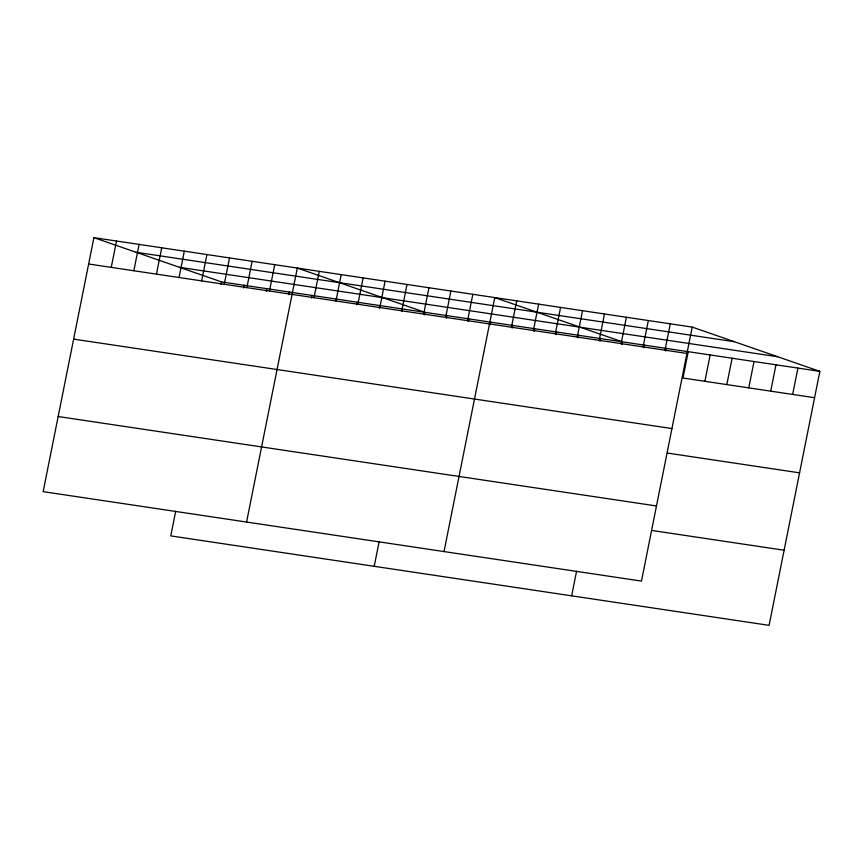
<?xml version="1.0" encoding="UTF-8"?>
<svg xmlns="http://www.w3.org/2000/svg" width="863" height="863" viewBox="0 0 863 863"><rect width="100%" height="100%" fill="white"/><g stroke="black" fill="none" stroke-linecap="round" stroke-linejoin="round"><path stroke-width="1.29" d="M93.905 237.649L43.15 491.64L641.468 581.09L692.212 327.099L93.905 237.649L221.532 281.91L819.85 371.36L769.095 625.351L170.788 535.901L175.696 511.284M111.241 267.368L116.505 241.025M133.841 270.745L139.105 244.402M156.451 274.132L161.715 247.778M179.051 277.508L184.315 251.165M201.651 280.885L206.915 254.542M221.004 284.542L221.532 281.91M224.261 284.272L229.526 257.918M243.614 287.918L244.143 285.286M246.861 287.649L252.125 261.306M266.214 291.306L266.743 288.663M269.461 291.025L274.725 264.682M288.814 294.682L289.342 292.05M246.581 522.05L297.325 268.059L424.963 312.32L424.434 314.952M311.424 298.059L311.942 295.426M314.003 297.681L319.267 271.338M335.944 300.96L341.209 274.617M356.624 304.822L357.153 302.179M357.875 304.251L363.14 277.897M379.235 308.199L379.752 305.567M379.817 307.53L385.081 281.176M401.759 310.809L407.023 284.456M401.834 311.575L402.363 308.943M423.69 314.089L428.954 287.746M374.208 566.311L379.127 541.705M445.632 317.368L450.896 291.025M446.376 318.242L446.905 315.599M467.573 320.648L472.838 294.305M468.307 321.521L468.836 318.879M444.024 551.576L494.769 297.584L622.406 341.845L621.878 344.477M490.249 324.801L490.777 322.158M511.446 327.206L516.71 300.863M512.191 328.08L512.719 325.448M533.388 330.486L538.652 304.143M534.121 331.36L534.65 328.727M555.319 333.765L560.583 307.422M556.063 334.639L556.592 332.007M577.261 337.045L582.525 310.702M578.005 337.918L578.534 335.286M599.202 340.324L604.467 313.981M599.947 341.198L600.465 338.566M621.133 343.603L626.398 317.26M571.651 595.837L576.57 571.23M643.075 346.883L648.34 320.54M643.82 347.757L644.348 345.124M665.017 350.162L670.281 323.819M665.761 351.036L666.279 348.404M688.221 351.683L682.957 378.026L814.586 397.714M704.898 381.306L710.163 354.963M726.829 384.585L732.094 358.242M748.771 387.865L754.035 361.521M770.713 391.155L775.977 364.801M792.644 394.434L797.908 368.08M136.02 252.255L734.337 341.705M179.418 267.303L777.736 356.753M88.641 263.992L686.948 353.452M73.625 339.116L671.943 428.566M667.94 453.151L799.57 472.838M58.166 416.516L656.473 505.966M652.482 530.551L784.111 550.227M692.212 327.099L819.85 371.36"/></g></svg>
